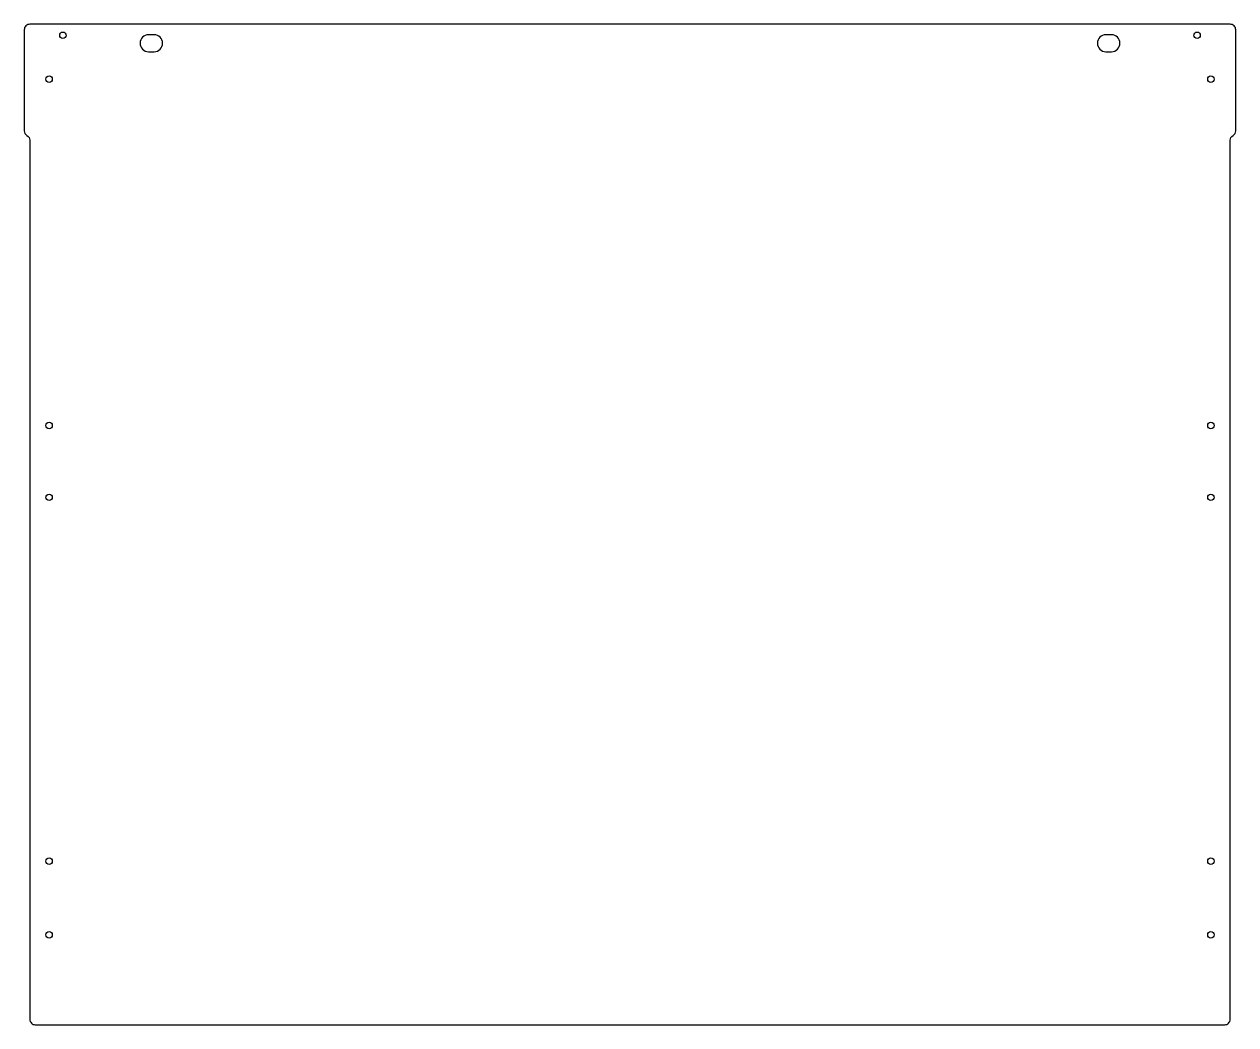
# Model space of a CAD drawing. Header units: millimetres. Extents: x -329 to 329, y -588 to -45.
import ezdxf

# ---------------------------------------------------------------- set-up
doc = ezdxf.new("R2010")
doc.units = ezdxf.units.MM
doc.layers.get('0').update_dxf_attribs({"linetype": 'CONTINUOUS'})

msp = doc.modelspace()

# ---------------------------------------------------------------- linework, layer by layer
for points in [[(327.35, -105.1, 0.267949), (328.85, -102.5), (328.85, -47.7, 0.414214), (325.85, -44.7), (-325.85, -44.7, 0.414214), (-328.85, -47.7), (-328.85, -102.5, 0.267949), (-327.35, -105.1, -0.267949), (-325.85, -107.7), (-325.85, -584.8, 0.414214), (-322.85, -587.8), (322.85, -587.8, 0.414214), (325.85, -584.8), (325.85, -107.7, -0.267949)], [(-261.35, -50.4, 1), (-261.35, -59.6), (-258.35, -59.6, 1), (-258.35, -50.4)], [(258.35, -50.4, 1), (258.35, -59.6), (261.35, -59.6, 1), (261.35, -50.4)]]:
    msp.add_lwpolyline(points, format="xyb", close=True)
for centre in [(-307.85, -50.7), (307.85, -50.7), (-315.35, -74.5), (315.35, -74.5), (-315.35, -262.5), (315.35, -262.5), (-315.35, -301.5), (315.35, -301.5), (-315.35, -499), (315.35, -499), (-315.35, -539), (315.35, -539)]:
    msp.add_circle(centre, 1.75)

doc.saveas('drawing.dxf')
